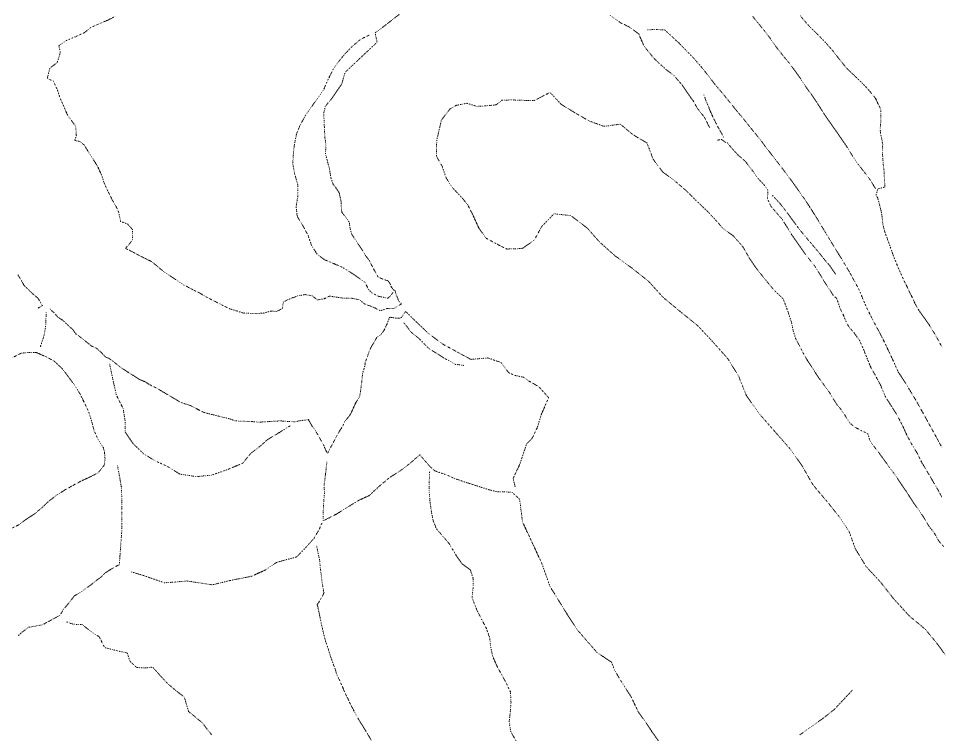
# Model space of a CAD drawing. Extents: x 682410 to 689460, y 7661803 to 7669124.
# Drawn here: x 684431.4 to 684830, y 7665201.2 to 7665511 of the extents above; entities that cross this region are included whole.
import ezdxf

# ---------------------------------------------------------------- set-up
doc = ezdxf.new("R2010")
doc.units = 0
doc.header["$MEASUREMENT"] = 0
doc.linetypes.add('DOT', pattern=[0.25, 0, -0.25])
doc.layers.add('02 TOE_Line', color=1, linetype='DOT', lineweight=20)

msp = doc.modelspace()

# ---------------------------------------------------------------- linework, layer by layer
at = {"layer": '02 TOE_Line'}
for points in [[(684473.35, 7665511.88, 4129.66), (684469.96, 7665510.21, 4129.48), (684465.97, 7665508.53, 4129.38), (684462.76, 7665507.1, 4129.33), (684459.88, 7665504.77, 4129.24), (684455.95, 7665503.02, 4129.27), (684452.16, 7665501.46, 4129.2), (684449, 7665499.25, 4129.14), (684449.55, 7665496.22, 4129.19), (684448.25, 7665492.01, 4129.11), (684445.05, 7665489.52, 4129.25), (684443.95, 7665485.1, 4129.23), (684446.59, 7665483.83, 4129.17), (684448.32, 7665480.16, 4129.07), (684449.22, 7665477.21, 4129.11), (684450.77, 7665473.65, 4129.02), (684452.7, 7665469.21, 4128.9), (684454.4, 7665466.82, 4128.85), (684456.22, 7665464.47, 4128.85), (684456.51, 7665460.32, 4128.78), (684455.81, 7665458.31, 4128.76), (684458.02, 7665457.78, 4128.73), (684459.94, 7665456.23, 4128.57), (684461.77, 7665453.24, 4128.51), (684463.77, 7665450.17, 4128.36), (684465.69, 7665447, 4128.31), (684467.41, 7665443.32, 4128.3), (684468.39, 7665440.22, 4128.22), (684470.38, 7665435.88, 4128.24), (684472.02, 7665432.54, 4128.33), (684473.83, 7665429.38, 4128.35), (684474.8, 7665427.4, 4128.36), (684475.67, 7665423.18, 4128.35), (684478.65, 7665422.12, 4128.23), (684480.76, 7665419.71, 4128.23), (684480.8, 7665415.14, 4128.3), (684477.75, 7665411.48, 4128.67), (684480.01, 7665410.47, 4128.55), (684482.82, 7665408.98, 4128.61), (684485.97, 7665407.31, 4128.46), (684489.02, 7665405.88, 4128.4), (684491.62, 7665403.75, 4128.25), (684493.89, 7665401.83, 4128.35), (684496.96, 7665399.74, 4128.39), (684499.48, 7665398.05, 4128.49), (684503.08, 7665395.71, 4128.51), (684505.07, 7665394.67, 4128.47), (684507.17, 7665393.55, 4128.48), (684510.26, 7665392.05, 4128.53), (684512.54, 7665390.64, 4128.52), (684515.78, 7665388.99, 4128.55), (684518.69, 7665387.49, 4128.6), (684520.43, 7665386.61, 4128.7), (684522.83, 7665385.44, 4128.64), (684525.62, 7665384.58, 4128.6), (684528.6, 7665383.63, 4128.7), (684532.61, 7665383.37, 4128.74), (684537.32, 7665383.5, 4128.82), (684540.65, 7665384.44, 4128.79), (684543.17, 7665384.28, 4128.74), (684545.63, 7665385.54, 4128.69), (684546.07, 7665388.44, 4128.61), (684548.27, 7665389.48, 4128.61), (684552.24, 7665391, 4128.75), (684555.65, 7665391.58, 4128.77), (684558.63, 7665391.02, 4128.96), (684560.84, 7665389.23, 4128.93), (684563.75, 7665389.77, 4128.88), (684566.01, 7665390.9, 4128.88), (684569.76, 7665390.37, 4128.92), (684572.05, 7665390.01, 4129.08), (684575.71, 7665389.95, 4129.04), (684579.15, 7665389.34, 4129.09), (684581.18, 7665387.52, 4129.29), (684585.01, 7665386.1, 4129.2), (684588.06, 7665384.58, 4129.34), (684590.84, 7665385.51, 4129.24), (684593.99, 7665385.53, 4129.29), (684595.54, 7665386.66, 4129.04), (684597.25, 7665387.5, 4129.29), (684596.08, 7665388.67, 4129.22), (684594.95, 7665391.39, 4129.35), (684594.35, 7665393.39, 4129.35), (684593.79, 7665393.55, 4129.28), (684592.82, 7665394.81, 4129.93), (684592.14, 7665396.39, 4130.87), (684591.41, 7665397.5, 4131.42), (684588.53, 7665398.5, 4131.44), (684587.09, 7665399.16, 4131.5), (684585.97, 7665401.09, 4131.58), (684584.25, 7665404.31, 4131.71), (684583.2, 7665406.4, 4131.79), (684581.67, 7665408.39, 4131.6), (684579.86, 7665411.42, 4131.61), (684578.44, 7665413.49, 4131.46), (684575.71, 7665417.57, 4131.38), (684574.95, 7665420.28, 4131.51), (684574.59, 7665422.9, 4131.83), (684571.37, 7665427.23, 4131.87), (684571.07, 7665429.98, 4131.93), (684571.03, 7665431.92, 4132.16), (684570.24, 7665435.62, 4132.01), (684568.48, 7665438.3, 4131.96), (684567.58, 7665439.32, 4131.76), (684566.69, 7665441.91, 4131.52), (684565.94, 7665446.19, 4131.88), (684565.11, 7665449.38, 4131.84), (684564.3, 7665452.65, 4131.74), (684564.5, 7665456.32, 4132.25), (684564.04, 7665459.51, 4132.05), (684563.8, 7665464.48, 4132.26), (684563.55, 7665470.06, 4132.5), (684564.26, 7665473.04, 4132.8), (684566.95, 7665476.26, 4132.92), (684571.26, 7665482.56, 4132.91), (684572.81, 7665487.72, 4133.07), (684577.26, 7665491.94, 4133.17), (684586.6, 7665500.69, 4133.31), (684585.8, 7665504.81, 4130.68), (684590.51, 7665508.31, 4130.97), (684596.4, 7665512.9, 4131.17)], [(684687.29, 7665512.47, 4135.57), (684691.95, 7665509.17, 4135.69), (684695.94, 7665507.2, 4135.94), (684699.81, 7665504.35, 4136.64), (684702.2, 7665498.89, 4139.43), (684706.85, 7665493.28, 4140.66), (684711.62, 7665488.96, 4141.42), (684715.07, 7665486.32, 4141.95), (684718.58, 7665482.24, 4142.56), (684722.22, 7665476.94, 4143.7), (684723.41, 7665475.33, 4144.01), (684725.27, 7665472.02, 4144.4), (684728.26, 7665468.33, 4144.94), (684730.54, 7665463.62, 4145.32)], [(684749, 7665512.06, 4141.21), (684751.6, 7665508.87, 4141.35), (684754.23, 7665505.66, 4141.54), (684756.71, 7665502.41, 4141.81), (684758.98, 7665499.11, 4142.04), (684761.76, 7665495.55, 4142.33), (684764.5, 7665492.24, 4142.66), (684767.08, 7665488.87, 4143), (684769.51, 7665485.41, 4143.23), (684771.86, 7665481.84, 4143.46), (684774.38, 7665478.35, 4143.69), (684776.9, 7665474.68, 4144.02), (684779.36, 7665470.78, 4144.31), (684781.91, 7665466.96, 4144.55), (684784.56, 7665463.21, 4144.76), (684787.27, 7665459.32, 4145.09), (684789.92, 7665455.42, 4145.38), (684792.36, 7665451.5, 4145.62), (684794.79, 7665447.84, 4145.95), (684797.47, 7665444.51, 4146.25), (684800.02, 7665441.13, 4146.54), (684802.2, 7665437.5, 4146.86)], [(684831.15, 7665368.61, 4153.11), (684829.68, 7665371.4, 4153.04), (684827.59, 7665375.08, 4152.84), (684825.27, 7665378.82, 4152.51), (684822.99, 7665381.98, 4152.17), (684821.53, 7665383.99, 4151.95), (684819.5, 7665387.38, 4151.58), (684818.7, 7665389.22, 4151.46), (684817.8, 7665391.1, 4151.27), (684816.9, 7665392.93, 4151.08), (684815.93, 7665394.92, 4150.87), (684815.01, 7665396.81, 4150.67), (684813.22, 7665400.62, 4150.28), (684811.46, 7665404.77, 4149.96), (684810.31, 7665407.53, 4149.72), (684809.3, 7665410.35, 4149.49), (684807.64, 7665414.99, 4149.11), (684806.24, 7665418.86, 4148.78), (684805.44, 7665421.96, 4148.38), (684805.17, 7665424.87, 4148.04), (684804.69, 7665427.8, 4147.75), (684803.83, 7665431.22, 4147.46), (684803.25, 7665433.32, 4147.29), (684802.51, 7665434.58, 4147.04), (684803.21, 7665437.29, 4147.45), (684806.35, 7665438.12, 4149.96), (684806.22, 7665440.21, 4149.84), (684806.04, 7665443.32, 4149.67), (684805.93, 7665445.67, 4149.56), (684805.64, 7665447.68, 4149.46), (684805.36, 7665451.65, 4149.27), (684805.29, 7665453.71, 4149.2), (684805.39, 7665456.5, 4149.11), (684805.02, 7665458.73, 4148.98), (684804.45, 7665461.2, 4148.88), (684804.28, 7665463.24, 4148.78), (684804.58, 7665466.42, 4148.67), (684804.58, 7665471.56, 4147.43), (684802.28, 7665476.44, 4147.03), (684799.59, 7665479.77, 4146.85), (684796.76, 7665482.81, 4146.69), (684793.19, 7665486.25, 4146.48), (684789.75, 7665489.49, 4146.29), (684786.79, 7665493.19, 4146.1), (684783.92, 7665496.89, 4145.9), (684780.94, 7665500.27, 4145.72), (684777.78, 7665503.61, 4145.53), (684774.27, 7665506.96, 4145.33), (684772.27, 7665509.17, 4145.21), (684769.57, 7665512.28, 4145.04)], [(684831.16, 7665325.22, 4157.06), (684828.83, 7665329.43, 4156.58), (684826.56, 7665333.58, 4156.12), (684824.39, 7665337.54, 4155.72), (684822.28, 7665341.31, 4155.36), (684820.22, 7665344.99, 4155), (684818.08, 7665348.62, 4154.64), (684815.89, 7665352.21, 4154.27), (684813.69, 7665355.73, 4153.94), (684812.11, 7665358.11, 4153.61), (684810.47, 7665361.82, 4153.15), (684808.75, 7665365.45, 4152.79), (684807.04, 7665369.08, 4152.44), (684804.95, 7665373.41, 4152.01), (684803.05, 7665376.94, 4151.57), (684801.02, 7665380.74, 4151.19), (684798.36, 7665386.06, 4150.7), (684796.71, 7665389.93, 4150.34), (684795.17, 7665393.7, 4150.08), (684793.17, 7665397.33, 4149.7), (684791.22, 7665400.96, 4149.4), (684789.02, 7665404.63, 4149.03), (684786.89, 7665408.19, 4148.75), (684784.56, 7665411.91, 4148.36), (684782.43, 7665415.45, 4148.03), (684780.26, 7665418.98, 4147.78), (684778.21, 7665422.42, 4147.44), (684776.09, 7665425.96, 4147.2), (684773.83, 7665429.41, 4146.93), (684771.6, 7665432.85, 4146.67), (684769.12, 7665436.32, 4146.28), (684766.78, 7665439.67, 4145.94), (684764.36, 7665442.91, 4145.63), (684761.66, 7665446.51, 4145.36), (684758.95, 7665449.99, 4145.11), (684756.5, 7665453.19, 4144.86), (684752.11, 7665458.93, 4144.38), (684749.6, 7665462.05, 4144.15), (684746.98, 7665465.27, 4143.88), (684744.23, 7665468.68, 4143.51), (684741.35, 7665472.13, 4143.11), (684738.3, 7665475.93, 4142.66), (684735.73, 7665479.05, 4142.34), (684732.91, 7665482.36, 4142.01), (684730.44, 7665485.62, 4141.7), (684726.2, 7665490.85, 4141.14), (684723.55, 7665493.9, 4140.74), (684720.52, 7665496.99, 4140.34), (684717.52, 7665500.09, 4139.97), (684714.3, 7665503.12, 4139.58), (684711.1, 7665506.03, 4138.74), (684707.46, 7665506.29, 4138.02), (684703.36, 7665506.06, 4137.22)], [(684593.49, 7665392.43, 4129.21), (684591.42, 7665389.96, 4128.92), (684587.33, 7665390.8, 4129.07), (684584.33, 7665392.31, 4129), (684582.9, 7665393.82, 4129.04), (684581.38, 7665396.92, 4128.95), (684578.96, 7665398.57, 4128.89), (684575.36, 7665401.05, 4128.89), (684571.85, 7665403.24, 4128.8), (684567.76, 7665405.04, 4128.73), (684563.97, 7665406.6, 4128.7), (684560.67, 7665409.08, 4128.71), (684558.27, 7665412.82, 4128.73), (684556.73, 7665417.23, 4128.7), (684554.43, 7665421.51, 4128.67), (684552.12, 7665425.29, 4128.68), (684551.56, 7665429.57, 4128.71), (684552.38, 7665434.34, 4128.68), (684552.36, 7665439.03, 4128.65), (684551, 7665443.6, 4128.66), (684550.15, 7665448.07, 4128.7), (684550.43, 7665452.68, 4128.71), (684550.9, 7665456.88, 4128.75), (684551.77, 7665461.05, 4128.87), (684553.41, 7665465.08, 4129.04), (684555.69, 7665469.11, 4129.21), (684558.34, 7665472.98, 4129.39), (684561.09, 7665476.61, 4129.54), (684563.63, 7665480.46, 4129.73), (684565.47, 7665484.7, 4129.94), (684567.47, 7665488.78, 4130.14), (684570.01, 7665492.43, 4130.24), (684572.77, 7665495.72, 4130.31), (684575.71, 7665498.78, 4130.4), (684579.38, 7665501.88, 4130.52), (684583.41, 7665503.96, 4130.6)], [(684834.69, 7665232.72, 4160.94), (684829.49, 7665239.83, 4160.74), (684823.92, 7665246.74, 4160.64), (684817.05, 7665252.4, 4160.5), (684810.33, 7665259.76, 4160.33), (684804.47, 7665267.16, 4160.24), (684798.22, 7665273.9, 4160.01), (684793.54, 7665281.63, 4159.76), (684790.82, 7665289.17, 4159.66), (684786.48, 7665295.62, 4159.52), (684781.23, 7665302.11, 4159.33), (684775.19, 7665309.3, 4159.14), (684770.6, 7665317.38, 4159.14), (684765.23, 7665324.92, 4159.11), (684758.78, 7665332.26, 4159.03), (684752.15, 7665339.83, 4159.05), (684746.39, 7665347.92, 4158.98), (684742.99, 7665356.36, 4158.9), (684738.3, 7665363.94, 4158.79), (684732.07, 7665370.93, 4158.68), (684725.36, 7665378.1, 4158.59), (684717.98, 7665384.07, 4158.46), (684710.51, 7665390.25, 4158.38), (684703.92, 7665397.47, 4158.19), (684696.97, 7665402.99, 4158.06), (684689.55, 7665408.33, 4157.96), (684682.82, 7665414.39, 4157.89), (684677.46, 7665420.45, 4157.74), (684670.4, 7665425.76, 4157.49), (684663.2, 7665426.51, 4157.4), (684657.91, 7665421.12, 4157.38), (684654.65, 7665415.15, 4158.36), (684649.45, 7665411.51, 4158.6), (684642.72, 7665411.26, 4158.57), (684637.93, 7665413.71, 4158.77), (684633.84, 7665415.94, 4158.72), (684630.58, 7665420.43, 4158.97), (684627.72, 7665426.77, 4158.87), (684625.84, 7665430.39, 4158.9), (684623.54, 7665433.27, 4157.33), (684619.19, 7665437.82, 4157.36), (684616.48, 7665442.06, 4157.3), (684614.82, 7665446.99, 4157.28), (684612.3, 7665451.43, 4157.4), (684612.42, 7665458.25, 4157.5), (684614.47, 7665467.1, 4157.64), (684618.14, 7665471.83, 4157.87), (684620.85, 7665473.42, 4157.82), (684625.45, 7665474.32, 4158.35), (684629.8, 7665472.99, 4158.06), (684633.02, 7665473.16, 4157.74), (684638.02, 7665473.64, 4157.69), (684640.59, 7665475.6, 4157.89), (684644.46, 7665475.79, 4157.71), (684651.27, 7665475.55, 4157.83), (684654.79, 7665475.59, 4158.83), (684661.45, 7665479.01, 4158.92), (684666.28, 7665473.86, 4158.64), (684672.92, 7665469.8, 4158.42), (684678.43, 7665466.62, 4158.38), (684684.72, 7665464.36, 4158.23), (684691.93, 7665465.27, 4158.53), (684697.1, 7665460.88, 4158.5), (684703.37, 7665457.16, 4158.64), (684706.09, 7665450.12, 4158.46), (684710.17, 7665444.64, 4158.46), (684715.13, 7665440.98, 4158.56), (684720.2, 7665436.68, 4158.93), (684724.93, 7665431.99, 4159.15), (684729.85, 7665427.27, 4159.12), (684733.08, 7665423.84, 4159.44), (684736.05, 7665420.39, 4159.47), (684740.79, 7665416.92, 4159.64), (684744.92, 7665412.22, 4159.68), (684747.62, 7665407.46, 4159.5), (684750.38, 7665403.37, 4159.47), (684754.78, 7665397.83, 4159.81), (684758.5, 7665393.36, 4159.94), (684762.39, 7665389.66, 4160.44), (684764.44, 7665384.04, 4160.05), (684765.86, 7665379.69, 4160.04), (684766.58, 7665376.23, 4160.56), (684767.76, 7665372.38, 4160.06), (684769.75, 7665368.73, 4160.05), (684770.82, 7665366.48, 4160.02), (684772.85, 7665363.03, 4159.97), (684774.79, 7665360.07, 4159.99), (684777.47, 7665355.98, 4160.11), (684779.65, 7665352.96, 4160.03), (684781.99, 7665349.77, 4160.03), (684784.02, 7665346.45, 4160.03), (684785.38, 7665344.27, 4159.94), (684786.97, 7665342.37, 4160.05), (684789.02, 7665339.36, 4159.94), (684791.14, 7665336.07, 4160.13), (684792.98, 7665334.42, 4160.28), (684795.95, 7665332.83, 4160.57), (684798.91, 7665331.47, 4160.79), (684799.8, 7665328.5, 4160.64), (684801.56, 7665325.96, 4160.65), (684803.79, 7665323.08, 4160.7), (684805.88, 7665320.22, 4160.65), (684808.13, 7665317.07, 4160.64), (684810.28, 7665314.19, 4160.74), (684811.79, 7665312.01, 4160.83), (684814.03, 7665308.65, 4160.96), (684815.96, 7665305.84, 4161.05), (684818.55, 7665301.75, 4161.04), (684820.82, 7665298.63, 4161.18), (684822.89, 7665295.56, 4161.13), (684825.54, 7665291.15, 4161.09), (684827.47, 7665288.82, 4161.99), (684829.57, 7665285.14, 4161.98), (684831.62, 7665282.65, 4162.66)], [(684727.99, 7665477.93, 4142.67), (684729.29, 7665474.55, 4142.98), (684730.66, 7665471.24, 4143.25), (684732.02, 7665468.22, 4143.51), (684733.43, 7665465.36, 4143.76), (684734.93, 7665462.55, 4144), (684736.59, 7665459.67, 4144.26)], [(684830.93, 7665304.04, 4158.32), (684829.36, 7665307, 4158.25), (684827.06, 7665310.85, 4158.18), (684825.48, 7665313.61, 4157.96), (684822.11, 7665319.25, 4157.23), (684820.3, 7665322.99, 4156.75), (684818.1, 7665326.58, 4156.22), (684815.76, 7665330.9, 4155.84), (684814.34, 7665334.12, 4155.8), (684811.71, 7665339.24, 4155.31), (684809.35, 7665343.02, 4154.94), (684806.54, 7665347.39, 4154.65), (684804.47, 7665352.39, 4153.99), (684802.06, 7665356.85, 4153.6), (684800.18, 7665360.2, 4153.37), (684798.75, 7665363.65, 4153.33), (684797.2, 7665367.56, 4153.11), (684795.35, 7665371.81, 4152.95), (684792.97, 7665375.03, 4152.54), (684790.74, 7665377.63, 4152.29), (684789.54, 7665379.8, 4152.06), (684788.53, 7665382.39, 4151.66), (684786.96, 7665385.45, 4151.12), (684786.18, 7665387.95, 4150.71), (684785.35, 7665390.07, 4150.61), (684783.89, 7665391.31, 4150.48), (684782.97, 7665392.87, 4150.31), (684780.62, 7665396.4, 4150.03), (684776.3, 7665403.47, 4149.89), (684771.98, 7665408.97, 4149.56), (684766.41, 7665416.88, 4149.1), (684761.78, 7665424.29, 4149.01), (684758.66, 7665427.84, 4148.58), (684757.05, 7665429.78, 4148.36), (684755.54, 7665433.11, 4148.02), (684755.69, 7665436.68, 4146.48), (684754.19, 7665438.91, 4146.48), (684751.48, 7665441.77, 4146.19), (684749.29, 7665444.83, 4146.13), (684745.94, 7665449.23, 4145.93), (684742.83, 7665451.91, 4145.43), (684740.22, 7665454.72, 4144.96), (684738.17, 7665457.16, 4144.52), (684737.43, 7665457.33, 4144.77), (684735.62, 7665458.69, 4145.05), (684734.62, 7665458.52, 4145.55), (684734.05, 7665458.4, 4145.85), (684733.88, 7665458.36, 4145.94)], [(684757.65, 7665434.54, 4146.62), (684760.6, 7665431.33, 4146.9), (684763.27, 7665427.99, 4147.16), (684766.14, 7665424.14, 4147.48), (684768.57, 7665420.86, 4147.75), (684771.76, 7665416.86, 4148.08), (684774.45, 7665413.68, 4148.38), (684777.25, 7665410.36, 4148.65), (684779.78, 7665407.24, 4148.92), (684782.53, 7665403.96, 4149.22), (684785.06, 7665400.33, 4149.5)], [(684440, 7665385.72, 4100.5), (684441.81, 7665386.75, 4100.49), (684439.92, 7665389.99, 4100.66), (684437.32, 7665392.19, 4100.81), (684433.94, 7665395.5, 4101.01), (684431.21, 7665400.2, 4101.27)], [(684646.35, 7665308.43, 4104.57), (684645.48, 7665312, 4106.45), (684648.37, 7665318.18, 4111.02), (684651.32, 7665327, 4117.29), (684653.64, 7665329.28, 4119.49), (684655.96, 7665334.05, 4123.15), (684657.67, 7665339.74, 4127.11), (684660.89, 7665346.99, 4132.38), (684656.51, 7665351.79, 4132.69), (684652.3, 7665354.17, 4132.84), (684650.1, 7665355.79, 4132.53), (684646.31, 7665356.6, 4132.23), (684643.42, 7665357.88, 4132.44), (684640.24, 7665362.22, 4132.24), (684634.56, 7665364.15, 4132.02), (684627.22, 7665363.54, 4129.05), (684622.23, 7665366.22, 4129.71), (684614.8, 7665370.3, 4129.55), (684608.72, 7665374.88, 4129.75), (684602.57, 7665380.73, 4129.56), (684598.97, 7665384.32, 4129.39), (684598.92, 7665384.19, 4129.37), (684598.66, 7665383.84, 4129.37), (684597.56, 7665382.26, 4129.35), (684597.26, 7665381.83, 4129.34), (684597.17, 7665381.69, 4129.34), (684596.26, 7665381.33, 4129.29), (684596.17, 7665381.33, 4129.31), (684595.25, 7665381.34, 4129.52), (684592.65, 7665381.72, 4130.37), (684592.22, 7665381.78, 4130.5), (684591.97, 7665381.79, 4130.57), (684591.87, 7665381.49, 4130.39), (684591.86, 7665381.44, 4130.36), (684591.62, 7665380.55, 4129.8), (684591.34, 7665379.87, 4129.31), (684590.25, 7665377.38, 4127.52), (684589.65, 7665376.18, 4126.66), (684588.46, 7665374.5, 4125.46), (684588.41, 7665374.41, 4125.4), (684586.49, 7665373.01, 4123.73), (684585.37, 7665371, 4122.23), (684584.64, 7665369.92, 4121.41), (684584.49, 7665369.68, 4121.23), (684584.07, 7665368.79, 4120.56), (684583.75, 7665368.25, 4120.16), (684582.58, 7665365.33, 4118.27), (684582.45, 7665364.74, 4117.88), (684581.84, 7665363.21, 4116.9), (684581.37, 7665361.64, 4115.97), (684581.44, 7665361.11, 4115.59), (684580.3, 7665357.2, 4113.27), (684580.26, 7665356.5, 4112.8), (684580, 7665353.98, 4111.17), (684579.34, 7665348.7, 4107.69), (684578.92, 7665347.26, 4106.64), (684578.71, 7665346.95, 4106.4), (684577.53, 7665344.99, 4104.94), (684577.39, 7665344.76, 4104.76), (684575.27, 7665340.14, 4101.33), (684574.66, 7665339.13, 4100.58), (684574.38, 7665338.78, 4100.31), (684572.54, 7665336.48, 4098.57), (684571.9, 7665334.98, 4097.63), (684569.19, 7665330.56, 4094.58), (684568.94, 7665330.07, 4094.24), (684568.7, 7665329.51, 4093.85), (684566, 7665324.48, 4090.36), (684565.93, 7665324.33, 4090.25), (684565.15, 7665322.78, 4089.18), (684563.87, 7665325.45, 4091.17), (684563.74, 7665326.03, 4091.6), (684559.76, 7665333.03, 4096.87), (684558.36, 7665334.91, 4098.3), (684557.38, 7665336.68, 4099.63), (684556.89, 7665337.56, 4100.3), (684556.36, 7665337.37, 4100.19), (684554.32, 7665337.17, 4099.56), (684554.18, 7665337.16, 4099.52), (684553.43, 7665337.04, 4099.28), (684553.41, 7665337.03, 4099.27), (684552.35, 7665336.83, 4099.11), (684551.52, 7665336.6, 4099), (684551.04, 7665336.54, 4099), (684550.78, 7665336.59, 4098.99), (684549.84, 7665336.61, 4098.97), (684549.23, 7665336.66, 4098.95), (684547.46, 7665336.72, 4098.84), (684545.9, 7665336.85, 4098.8), (684545.69, 7665336.87, 4098.8), (684545.06, 7665336.95, 4098.79), (684544.66, 7665337, 4098.78), (684543.69, 7665336.88, 4098.78), (684542.61, 7665336.82, 4098.77), (684541.04, 7665336.72, 4098.76), (684540.63, 7665336.66, 4098.74), (684540.59, 7665336.66, 4098.74), (684540.21, 7665336.67, 4098.76), (684538.03, 7665336.52, 4098.74), (684535.99, 7665336.4, 4098.74), (684535.5, 7665336.37, 4098.73), (684535.12, 7665336.4, 4098.73), (684532.6, 7665336.61, 4098.7), (684531.76, 7665336.69, 4098.69), (684531.34, 7665336.68, 4098.69), (684531.16, 7665336.68, 4098.69), (684531.15, 7665336.68, 4098.69), (684531.06, 7665336.68, 4098.69), (684530.67, 7665336.7, 4098.71), (684527.35, 7665336.81, 4098.81), (684525.54, 7665336.96, 4098.93), (684525.17, 7665336.98, 4098.95), (684524.05, 7665337.36, 4099.02), (684523.97, 7665337.39, 4099.03), (684522.99, 7665337.76, 4099.12), (684519.82, 7665338.56, 4099.13), (684518.16, 7665338.96, 4099.13), (684515.27, 7665339.67, 4099.12), (684515.23, 7665339.68, 4099.12), (684514.92, 7665339.76, 4099.13), (684512.93, 7665340.27, 4099.14), (684511.5, 7665340.64, 4099.15), (684509.07, 7665341.91, 4099.18), (684507.39, 7665342.79, 4099.2), (684506.12, 7665343.46, 4099.21), (684505.87, 7665343.54, 4099.21), (684504.98, 7665343.83, 4099.21), (684504.49, 7665343.99, 4099.22), (684503.43, 7665344.35, 4099.22), (684501.44, 7665345.04, 4099.25), (684499.8, 7665346.04, 4099.28), (684499.78, 7665346.05, 4099.28), (684499.72, 7665346.09, 4099.28), (684496.11, 7665348.23, 4099.32), (684494.44, 7665349.21, 4099.33), (684494.38, 7665349.25, 4099.33), (684493.19, 7665349.96, 4099.34), (684492.34, 7665350.52, 4099.35), (684492.26, 7665350.57, 4099.36), (684491.79, 7665350.88, 4099.36), (684491.67, 7665350.93, 4099.37), (684490.76, 7665351.37, 4099.37), (684488.7, 7665352.36, 4099.38), (684487.98, 7665352.72, 4099.4), (684487.82, 7665352.8, 4099.4), (684487.37, 7665353.12, 4099.4), (684486.47, 7665353.77, 4099.42), (684485.28, 7665354.24, 4099.43), (684484.67, 7665354.48, 4099.44), (684483.8, 7665354.82, 4099.45), (684483.51, 7665355.01, 4099.45), (684481.04, 7665356.64, 4099.5), (684479.36, 7665357.7, 4099.51), (684477.61, 7665358.81, 4099.53), (684477.15, 7665359.1, 4099.53), (684476.35, 7665359.6, 4099.53), (684475.24, 7665360.44, 4099.53), (684475.18, 7665360.49, 4099.53), (684474.51, 7665361.01, 4099.53), (684472.3, 7665362.8, 4099.58), (684472.04, 7665362.99, 4099.59), (684471.55, 7665363.33, 4099.59), (684471.55, 7665363.33, 4099.59), (684470.53, 7665364.02, 4099.58), (684469.42, 7665364.42, 4099.54), (684469.07, 7665364.67, 4099.54), (684468.52, 7665365.23, 4099.64), (684467.77, 7665365.97, 4099.78), (684467.65, 7665366.13, 4099.82), (684467.32, 7665366.48, 4099.94), (684466.56, 7665367.2, 4100.16), (684465.74, 7665367.95, 4100.39), (684464.96, 7665368.52, 4100.66), (684464.9, 7665368.56, 4100.68), (684463.3, 7665369.15, 4101.01), (684462.53, 7665369.71, 4101.05), (684461, 7665370.95, 4101.18), (684459.63, 7665372.07, 4101.3), (684458.1, 7665373.26, 4101.42), (684457.8, 7665373.57, 4101.48), (684456.38, 7665374.52, 4101.48), (684456.12, 7665374.81, 4101.56), (684454.88, 7665376.59, 4102.14), (684454.5, 7665376.89, 4102.17), (684453.93, 7665377.34, 4102.21), (684453.44, 7665377.76, 4102.27), (684451.35, 7665379.8, 4102.41), (684450.52, 7665380.53, 4102.42), (684448.8, 7665381.61, 4102.21), (684448.71, 7665381.69, 4102.21), (684448.21, 7665382.11, 4102.2), (684447.74, 7665382.71, 4102.31), (684447.37, 7665383.23, 4102.39), (684446.02, 7665384.45, 4102.32), (684445.53, 7665384.95, 4102.32), (684445.02, 7665385.47, 4102.32)], [(684440.94, 7665368.95, 4092.42), (684442.29, 7665373.2, 4095.16), (684442.5, 7665373.88, 4095.6), (684443.03, 7665376.6, 4097.41), (684443.23, 7665377.8, 4098.21), (684443.3, 7665379.5, 4099.26), (684443.45, 7665383.85, 4101.95)], [(684598.19, 7665379.32, 4129.39), (684599.65, 7665377.6, 4129.51), (684601.41, 7665375.27, 4129.72), (684604.7, 7665372.62, 4129.84), (684607.36, 7665369.9, 4129.78), (684609.25, 7665368.05, 4129.63), (684613.22, 7665365.68, 4129.4), (684615.76, 7665363.98, 4129.51), (684617.59, 7665363.14, 4129.57), (684620.24, 7665361.44, 4129.73), (684624.36, 7665360.92, 4128.75)], [(684427.95, 7665290.18, 4091.89), (684431.74, 7665292.06, 4091.79), (684434.95, 7665294.46, 4091.98), (684438.42, 7665296.7, 4091.91), (684441.64, 7665299.38, 4092), (684444.68, 7665302.28, 4092.05), (684448.01, 7665304.83, 4092.11), (684451.42, 7665306.97, 4092.19), (684454.98, 7665308.98, 4092.25), (684458.55, 7665310.89, 4092.34), (684462.19, 7665312.57, 4092.39), (684465.85, 7665314.43, 4092.36), (684468.57, 7665317.71, 4092.35), (684468.93, 7665320.58, 4092.42), (684468.72, 7665323.1, 4092.98), (684468.23, 7665325.35, 4093.02), (684465.93, 7665328.79, 4093.08), (684464.22, 7665332.54, 4092.99), (684463.22, 7665336.47, 4092.75), (684462.06, 7665340.3, 4092.71), (684460.32, 7665344.08, 4092.81), (684458.24, 7665348.38, 4092.92), (684456.05, 7665351.9, 4092.9), (684453.59, 7665355.36, 4093), (684450.46, 7665359.47, 4092.93), (684447.01, 7665362.72, 4092.99), (684443.24, 7665364.73, 4093.04), (684438.97, 7665366.59, 4093.24), (684434.85, 7665366.48, 4093.13), (684432.49, 7665366.17, 4093.42), (684428.37, 7665364.04, 4093.02)], [(684548.97, 7665334.82, 4099.04), (684543.79, 7665331.57, 4098.59), (684539.27, 7665328.86, 4098.37), (684536.43, 7665326.34, 4098.51), (684531.88, 7665322.8, 4098.55), (684528.52, 7665318.69, 4098.55), (684522.27, 7665316, 4098.16), (684514.94, 7665313.45, 4098.38), (684508.38, 7665312.83, 4098.27), (684501.28, 7665313.91, 4098.15), (684496.04, 7665317.18, 4098.29), (684490.66, 7665319.62, 4098.48), (684485.64, 7665322.66, 4098.81), (684481.1, 7665327.06, 4098.93), (684477.68, 7665332.1, 4099.23), (684477.63, 7665336.62, 4099.15), (684476.77, 7665342.23, 4099.16), (684473.78, 7665348.21, 4099.12), (684472.43, 7665354.37, 4099.25), (684470.81, 7665361.9, 4099.47)], [(684564.92, 7665319.21, 4087.25), (684564.33, 7665314.03, 4084.32), (684563.74, 7665309.31, 4081.43), (684563.85, 7665305.51, 4079.1), (684563.42, 7665300.28, 4075.71), (684563.24, 7665293.64, 4071.78), (684569.08, 7665296.63, 4076.01), (684573.35, 7665299.33, 4079.24), (684578.63, 7665302.54, 4083.27), (684583.24, 7665304.64, 4086.72), (684587.04, 7665308.21, 4089.44), (684591.98, 7665312.41, 4093.39), (684596.35, 7665315.13, 4096.5), (684600.5, 7665318.25, 4099.59), (684605.13, 7665322.25, 4103.41), (684609.4, 7665317.28, 4102.2), (684611.69, 7665315.27, 4102.01), (684616.59, 7665313.58, 4102.17), (684620.18, 7665311.95, 4102.29), (684626.46, 7665309.89, 4102.1), (684631.68, 7665308.21, 4101.97), (684635.16, 7665307.14, 4101.93), (684638.65, 7665306.26, 4102.16), (684641.79, 7665306.2, 4102.39), (684644.92, 7665306.14, 4102.6), (684648.3, 7665303.06, 4102.61), (684649.56, 7665293.2, 4102.28), (684654.18, 7665283.31, 4102.23), (684657.92, 7665275.22, 4102.41), (684661.42, 7665265.34, 4102.28), (684668.93, 7665253.19, 4102.63), (684673.35, 7665246.44, 4102.84), (684681.82, 7665236.7, 4103.31), (684688.09, 7665232.52, 4103.68), (684689.32, 7665229.19, 4103.62), (684692.03, 7665224.58, 4104.05), (684696.56, 7665217.55, 4103.98), (684699.71, 7665210.88, 4104.24), (684702.55, 7665207.07, 4104.47), (684705.71, 7665202.23, 4104.49), (684708.58, 7665198.22, 4104.61)], [(684431.38, 7665244.04, 4064.5), (684432.58, 7665245.14, 4064.53), (684435.73, 7665247.64, 4064.59), (684441.82, 7665248.71, 4064.6), (684449.48, 7665252.86, 4064.73), (684450.86, 7665255.35, 4065.8), (684452.44, 7665257.12, 4066.43), (684455.69, 7665261.29, 4067.64), (684457.4, 7665262.18, 4067.58), (684461.27, 7665264.86, 4067.53), (684467.19, 7665269.41, 4067.56), (684469.02, 7665271.15, 4067.58), (684470.87, 7665272.39, 4067.56), (684473.6, 7665274, 4067.59), (684475.09, 7665274.69, 4067.59), (684475.33, 7665277.97, 4069.72), (684475.37, 7665278.57, 4070.12), (684475.87, 7665285.3, 4074.5), (684476.13, 7665288.84, 4076.81), (684476.25, 7665290.24, 4077.71), (684476.26, 7665291.89, 4078.73), (684476.22, 7665298.14, 4082.6), (684476.22, 7665298.55, 4082.86), (684476.18, 7665302.68, 4085.42), (684476, 7665308.41, 4089.03), (684475.95, 7665308.57, 4089.12), (684475.34, 7665312, 4090.8), (684474.38, 7665317.37, 4093.43), (684474.33, 7665317.8, 4093.63)], [(684647.96, 7665196.33, 4102.39), (684644.42, 7665202.6, 4102.06), (684643.78, 7665206.76, 4101.94), (684644.22, 7665210.74, 4101.78), (684644.59, 7665215.04, 4101.64), (684644.28, 7665219.76, 4101.5), (684642.49, 7665223.57, 4101.38), (684640.49, 7665227.16, 4101.3), (684638.36, 7665231.14, 4101.19), (684636.66, 7665235.03, 4101.12), (684635.79, 7665238.96, 4101.03), (684635.38, 7665243.04, 4100.99), (684633.91, 7665247.16, 4100.9), (684631.86, 7665251.08, 4100.9), (684629.85, 7665255.02, 4100.93), (684627.76, 7665260.32, 4100.94), (684628.13, 7665264.55, 4101.02), (684628.26, 7665268.6, 4101.15), (684626.98, 7665272.5, 4101.21), (684623.49, 7665275.03, 4101.26), (684621.49, 7665277.7, 4101.32), (684619.21, 7665281.52, 4101.4), (684617.66, 7665284.08, 4101.46), (684614.92, 7665287.21, 4101.55), (684612.22, 7665290.36, 4101.61), (684610.71, 7665294.33, 4101.66), (684610.01, 7665298.35, 4101.77), (684609.48, 7665302.36, 4101.93), (684609.15, 7665306.5, 4101.95), (684609.21, 7665310.61, 4101.99), (684609.31, 7665314.92, 4102.05)], [(684480.44, 7665271.6, 4067.62), (684485.58, 7665270.02, 4067.61), (684494.66, 7665266.91, 4067.55), (684499.46, 7665267.24, 4068.03), (684504.43, 7665267.68, 4068.2), (684515.36, 7665266.01, 4068.03), (684522.89, 7665267.86, 4067.77), (684529.95, 7665269.26, 4067.7), (684532.5, 7665269.79, 4067.46), (684538.32, 7665272.48, 4067.85), (684543.1, 7665275.72, 4068.45), (684551.8, 7665278.09, 4068.98), (684555.84, 7665282.21, 4069.19), (684559.43, 7665286.27, 4069.47), (684561.61, 7665290.05, 4070.5), (684562.91, 7665293.07, 4071.51)], [(684585.45, 7665196.54, 4068.84), (684582.23, 7665201.97, 4068.87), (684581.5, 7665203.2, 4068.88), (684580.9, 7665204.16, 4068.89), (684580.79, 7665204.35, 4068.89), (684580.63, 7665204.6, 4068.89), (684578.91, 7665207.35, 4068.91), (684577.7, 7665209.45, 4068.92), (684577.3, 7665210.16, 4068.92), (684576.84, 7665211.05, 4068.93), (684576.31, 7665212.07, 4068.94), (684575.76, 7665213.13, 4068.94), (684575.27, 7665214.09, 4068.95), (684574.66, 7665215.19, 4068.95), (684574.05, 7665216.72, 4068.96), (684573.43, 7665217.89, 4068.97), (684573.29, 7665218.14, 4068.97), (684571.55, 7665222.12, 4068.99), (684571.12, 7665223.09, 4069), (684570.78, 7665223.86, 4069), (684569.86, 7665225.84, 4069.02), (684569.32, 7665227, 4069.02), (684568.57, 7665229.22, 4069.03), (684568.02, 7665230.79, 4069.04), (684567.95, 7665230.97, 4069.04), (684566.89, 7665233.96, 4069.06), (684566.46, 7665235.14, 4069.07), (684566.16, 7665236.13, 4069.07), (684565.79, 7665237.39, 4069.08), (684564.6, 7665240.91, 4069.1), (684564.21, 7665242.05, 4069.11), (684563.99, 7665242.87, 4069.11), (684563.84, 7665243.4, 4069.11), (684563.78, 7665243.63, 4069.11), (684562.97, 7665247.14, 4069.13), (684562.71, 7665248.29, 4069.14), (684562.47, 7665249.41, 4069.15), (684561.95, 7665251.88, 4069.16), (684561.95, 7665251.88, 4069.16), (684561.95, 7665251.88, 4069.16), (684561.8, 7665252.61, 4069.16), (684561.22, 7665255.31, 4069.18), (684560.99, 7665256.37, 4069.18), (684560.87, 7665256.94, 4069.19), (684560.72, 7665257.38, 4069.19), (684562.71, 7665260.65, 4069.21), (684562.81, 7665260.8, 4069.21), (684563.49, 7665262.12, 4069.22), (684563.66, 7665262.4, 4069.22), (684563.25, 7665264.45, 4069.21), (684563.08, 7665265.7, 4069.26), (684562.9, 7665266.85, 4069.28), (684562.68, 7665268.24, 4069.31), (684562.55, 7665269.44, 4069.34), (684562.35, 7665271.18, 4069.38), (684562.28, 7665271.4, 4069.35), (684562.18, 7665272.52, 4069.4), (684562.14, 7665272.84, 4069.4), (684561.98, 7665274.22, 4069.43), (684561.76, 7665276.69, 4069.48), (684560.36, 7665283.23, 4069.42)], [(684515, 7665201.18, 4063.81), (684510.84, 7665206.49, 4063.81), (684505.07, 7665211.22, 4063.9), (684503.21, 7665217.51, 4063.82), (684499.87, 7665220.01, 4063.74), (684495.86, 7665223.43, 4063.91), (684492.54, 7665227.01, 4063.82), (684489.52, 7665230.42, 4064.06), (684486.04, 7665230.04, 4064.24), (684482.6, 7665230.28, 4064.41), (684479.76, 7665232.87, 4064.41), (684478.54, 7665236.54, 4064.41), (684473.82, 7665237.56, 4064.5), (684468.74, 7665238.89, 4064.41), (684466.47, 7665243.46, 4064.48), (684462.65, 7665245.93, 4064.55), (684458.97, 7665248.86, 4064.62), (684455.12, 7665248.97, 4064.49), (684451.96, 7665250.11, 4064.71)], [(684769.53, 7665201.17, 4139.16), (684780.01, 7665208.58, 4147.79), (684784.46, 7665212.15, 4151.63), (684792.37, 7665220.58, 4159.35)]]:
    msp.add_polyline3d(points, dxfattribs=at)

doc.saveas('drawing.dxf')
